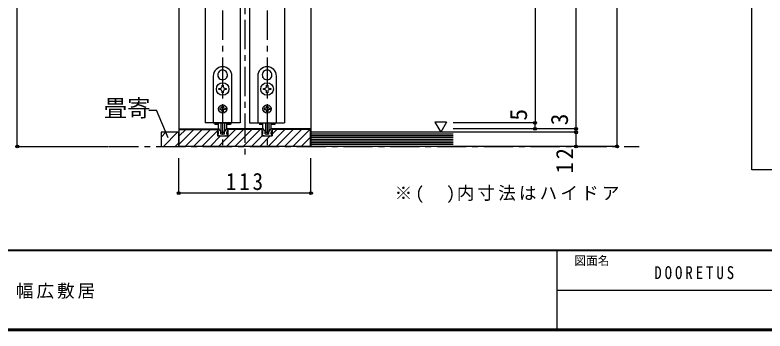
# Model space of a CAD drawing. Units: millimetres at full size, sheet at 1:5; details may follow other scales. Extents: x -973 to 977, y -701 to 696.
# Drawn here: x -461 to 180, y -701 to -431 of the extents above; entities that cross this region are included whole.
import ezdxf
from ezdxf.enums import TextEntityAlignment as Align

# ---------------------------------------------------------------- set-up
doc = ezdxf.new("R2010")
doc.units = ezdxf.units.MM
doc.header["$LTSCALE"] = 5
doc.header["$PDMODE"] = 32
doc.header["$PDSIZE"] = 2.5
doc.linetypes.add('CHAIN1', pattern=[8, 5, -1, 1, -1])
for name, color, linetype in [('0-1_通り芯', 4, 'CHAIN1'), ('0-3_仕上げ', 2, 'Continuous'), ('0-4_枠', 3, 'Continuous'), ('0-6_扉', 6, 'Continuous'), ('0-7_金物', 7, 'Continuous'), ('0-A_文字', 7, 'Continuous'), ('0-B_寸法', 7, 'Continuous'), ('0-C_ハッチ', 4, 'Continuous'), ('F-0_補助線', 7, 'Continuous'), ('F-1_枠', 6, 'Continuous'), ('F-A_文字', 7, 'Continuous')]:
    doc.layers.add(name, color=color, linetype=linetype)
doc.styles.add('ＭＳ ゴシック', font='')
doc.styles.get('ＭＳ ゴシック').set_extended_font_data('MS Gothic')

msp = doc.modelspace()

# ---------------------------------------------------------------- linework, layer by layer
at = {"layer": '0-1_通り芯'}
for p, q in [((-264.866, -35.141), (-264.866, -553.141)), ((-283.866, -107.141), (-283.866, -543.141)), ((-245.866, -107.141), (-245.866, -543.141)), ((-460.686, -543.141), (72.134, -543.141))]:
    msp.add_line(p, q, dxfattribs=at)
at = {"layer": '0-3_仕上げ'}
for p, q in [((-336.366, -531.142), (-336.366, -543.142)), ((-321.366, -531.142), (-336.366, -531.142)), ((-321.366, -543.141), (-321.366, -531.141)), ((-86.866, -531.141), (-208.366, -531.141)), ((-208.366, -543.141), (-208.366, -531.141)), ((-336.366, -543.142), (-321.366, -543.142)), ((-86.866, -543.141), (-208.366, -543.141))]:
    msp.add_line(p, q, dxfattribs=at)
at = {"layer": '0-3_仕上げ', "color": 7}
for p, q in [((-86.866, -532.641), (-208.366, -532.641)), ((-86.866, -534.141), (-208.366, -534.141)), ((-86.866, -535.641), (-208.366, -535.641)), ((-86.866, -537.141), (-208.366, -537.141)), ((-86.866, -538.641), (-208.366, -538.641)), ((-86.866, -540.141), (-208.366, -540.141)), ((-86.866, -541.641), (-208.366, -541.641))]:
    msp.add_line(p, q, dxfattribs=at)
at = {"layer": '0-4_枠', "color": 4}
for p, q in [((-321.366, -334.141), (-321.366, -531.141)), ((-208.366, -334.141), (-208.366, -531.141))]:
    msp.add_line(p, q, dxfattribs=at)
at = {"layer": '0-4_枠'}
for p, q in [((-320.659, -528.141), (-321.366, -528.849)), ((-321.366, -528.849), (-321.366, -543.141)), ((-320.866, -543.141), (-320.866, -528.641)), ((-320.866, -528.641), (-288.266, -528.641)), ((-250.266, -528.141), (-279.466, -528.141)), ((-279.466, -528.141), (-279.466, -534.141)), ((-250.266, -528.641), (-279.466, -528.641)), ((-250.266, -528.141), (-250.266, -534.141)), ((-209.073, -528.141), (-241.466, -528.141)), ((-241.466, -528.141), (-241.466, -534.141)), ((-208.866, -528.641), (-241.466, -528.641)), ((-208.366, -528.849), (-209.073, -528.141)), ((-208.866, -543.141), (-208.866, -528.641)), ((-288.266, -534.141), (-279.466, -534.141)), ((-250.266, -534.141), (-241.466, -534.141))]:
    msp.add_line(p, q, dxfattribs=at)
for points in [[(-208.366, -528.849), (-208.366, -543.141), (-321.366, -543.141)], [(-320.659, -528.141), (-288.266, -528.141), (-288.266, -534.141)]]:
    msp.add_lwpolyline(points, dxfattribs=at)
at = {"layer": '0-6_扉'}
for p, q in [((-298.866, -334.141), (-298.866, -523.142)), ((-268.866, -334.141), (-268.866, -523.142)), ((-260.866, -334.141), (-260.866, -523.142)), ((-230.866, -334.141), (-230.866, -523.142)), ((-268.866, -523.142), (-298.866, -523.142)), ((-260.866, -523.142), (-230.866, -523.142))]:
    msp.add_line(p, q, dxfattribs=at)
at = {"layer": '0-7_金物'}
for p, q in [((-283.965, -477.993), (-283.866, -478.092)), ((-283.767, -477.993), (-283.866, -478.092)), ((-245.965, -477.993), (-245.866, -478.092)), ((-245.767, -477.993), (-245.866, -478.092)), ((-291.866, -483.142), (-291.866, -523.142)), ((-287.509, -484.13), (-287.374, -484.167)), ((-287.41, -484.302), (-287.374, -484.167)), ((-280.224, -484.13), (-280.359, -484.167)), ((-280.323, -484.302), (-280.359, -484.167)), ((-275.866, -523.142), (-275.866, -483.142)), ((-253.866, -483.142), (-253.866, -523.142)), ((-249.509, -484.13), (-249.374, -484.167)), ((-249.41, -484.302), (-249.374, -484.167)), ((-242.224, -484.13), (-242.359, -484.167)), ((-242.323, -484.302), (-242.359, -484.167)), ((-237.866, -523.142), (-237.866, -483.142)), ((-284.366, -491.942), (-284.366, -490.992)), ((-284.366, -490.992), (-283.366, -490.992)), ((-283.366, -490.992), (-283.366, -491.942)), ((-246.366, -491.942), (-246.366, -490.992)), ((-246.366, -490.992), (-245.366, -490.992)), ((-245.366, -490.992), (-245.366, -491.942)), ((-287.016, -493.642), (-286.066, -493.642)), ((-287.016, -494.642), (-287.016, -493.642)), ((-286.066, -494.642), (-287.016, -494.642)), ((-284.366, -497.292), (-284.366, -496.342)), ((-281.666, -493.642), (-280.716, -493.642)), ((-280.716, -494.642), (-281.666, -494.642)), ((-280.716, -493.642), (-280.716, -494.642)), ((-249.016, -493.642), (-248.066, -493.642)), ((-249.016, -494.642), (-249.016, -493.642)), ((-248.066, -494.642), (-249.016, -494.642)), ((-246.366, -497.292), (-246.366, -496.342)), ((-243.666, -493.642), (-242.716, -493.642)), ((-242.716, -494.642), (-243.666, -494.642)), ((-242.716, -493.642), (-242.716, -494.642)), ((-285.666, -510.642), (-286.266, -510.642)), ((-284.366, -508.742), (-284.366, -509.342)), ((-283.366, -508.742), (-284.366, -508.742)), ((-283.366, -508.742), (-283.366, -509.342)), ((-282.066, -510.642), (-281.466, -510.642)), ((-281.466, -511.642), (-282.066, -511.642)), ((-281.466, -510.642), (-281.466, -511.642)), ((-247.666, -510.642), (-248.266, -510.642)), ((-246.366, -508.742), (-246.366, -509.342)), ((-245.366, -508.742), (-246.366, -508.742)), ((-245.366, -508.742), (-245.366, -509.342)), ((-244.066, -510.642), (-243.466, -510.642)), ((-243.466, -511.642), (-244.066, -511.642)), ((-243.466, -510.642), (-243.466, -511.642)), ((-284.366, -512.942), (-284.366, -513.542)), ((-284.366, -513.542), (-283.366, -513.542)), ((-283.366, -512.942), (-283.366, -513.542)), ((-246.366, -512.942), (-246.366, -513.542)), ((-246.366, -513.542), (-245.366, -513.542)), ((-245.366, -512.942), (-245.366, -513.542)), ((-291.866, -523.142), (-275.866, -523.142)), ((-290.466, -523.142), (-290.466, -524.342)), ((-287.334, -524.342), (-290.466, -524.342)), ((-287.366, -527.563), (-287.366, -523.142)), ((-285.366, -523.142), (-285.366, -530.763)), ((-282.366, -523.142), (-282.366, -530.763)), ((-277.266, -524.342), (-280.399, -524.342)), ((-280.366, -527.563), (-280.366, -523.142)), ((-277.266, -523.142), (-277.266, -524.342)), ((-253.866, -523.142), (-237.866, -523.142)), ((-252.466, -523.142), (-252.466, -524.342)), ((-249.334, -524.342), (-252.466, -524.342)), ((-249.366, -527.563), (-249.366, -523.142)), ((-247.366, -523.142), (-247.366, -530.763)), ((-244.366, -523.142), (-244.366, -530.763)), ((-239.266, -524.342), (-242.399, -524.342)), ((-242.366, -527.563), (-242.366, -523.142)), ((-239.266, -523.142), (-239.266, -524.342)), ((-286.204, -529.554), (-287.47, -528.288)), ((-287.366, -532.641), (-287.366, -531.378)), ((-285.992, -529.642), (-285.666, -529.642)), ((-285.466, -532.341), (-285.466, -529.842)), ((-285.066, -531.063), (-282.666, -531.063)), ((-282.266, -532.341), (-282.266, -529.842)), ((-281.741, -529.642), (-282.066, -529.642)), ((-281.528, -529.554), (-280.263, -528.288)), ((-280.366, -532.641), (-280.366, -531.378)), ((-279.366, -528.142), (-279.909, -528.142)), ((-279.366, -529.142), (-279.366, -528.142)), ((-248.204, -529.554), (-249.47, -528.288)), ((-249.366, -532.641), (-249.366, -531.378)), ((-247.992, -529.642), (-247.666, -529.642)), ((-247.466, -532.341), (-247.466, -529.842)), ((-247.066, -531.063), (-244.666, -531.063)), ((-244.266, -532.341), (-244.266, -529.842)), ((-243.741, -529.642), (-244.066, -529.642)), ((-243.528, -529.554), (-242.263, -528.288)), ((-242.366, -532.641), (-242.366, -531.378)), ((-241.366, -528.142), (-241.909, -528.142)), ((-241.366, -529.142), (-241.366, -528.142)), ((-287.666, -534.141), (-288.152, -532.915)), ((-287.366, -532.641), (-287.966, -532.641)), ((-286.566, -534.141), (-287.666, -534.141)), ((-286.566, -534.141), (-286.366, -533.941)), ((-286.366, -533.941), (-286.166, -534.141)), ((-286.166, -534.141), (-281.566, -534.141)), ((-284.166, -532.641), (-285.166, -532.641)), ((-283.866, -532.941), (-284.166, -532.641)), ((-281.366, -533.941), (-281.566, -534.141)), ((-281.166, -534.141), (-281.366, -533.941)), ((-281.166, -534.141), (-280.066, -534.141)), ((-280.366, -532.641), (-279.766, -532.641)), ((-280.066, -534.141), (-279.58, -532.915)), ((-249.666, -534.141), (-250.152, -532.915)), ((-249.366, -532.641), (-249.966, -532.641)), ((-248.566, -534.141), (-249.666, -534.141)), ((-248.566, -534.141), (-248.366, -533.941)), ((-248.366, -533.941), (-248.166, -534.141)), ((-248.166, -534.141), (-243.566, -534.141)), ((-246.166, -532.641), (-247.166, -532.641)), ((-245.866, -532.941), (-246.166, -532.641)), ((-243.366, -533.941), (-243.566, -534.141)), ((-243.166, -534.141), (-243.366, -533.941)), ((-243.166, -534.141), (-242.066, -534.141)), ((-242.366, -532.641), (-241.766, -532.641)), ((-242.066, -534.141), (-241.58, -532.915))]:
    msp.add_line(p, q, dxfattribs=at)
for points in [[(-283.366, -496.342), (-283.366, -497.292), (-284.366, -497.292)], [(-245.366, -496.342), (-245.366, -497.292), (-246.366, -497.292)], [(-286.266, -510.642), (-286.266, -511.642), (-285.666, -511.642)], [(-248.266, -510.642), (-248.266, -511.642), (-247.666, -511.642)], [(-288.366, -529.142), (-288.366, -528.142), (-287.823, -528.142)], [(-250.366, -529.142), (-250.366, -528.142), (-249.823, -528.142)], [(-282.566, -532.641), (-283.566, -532.641), (-283.866, -532.941)], [(-244.566, -532.641), (-245.566, -532.641), (-245.866, -532.941)]]:
    msp.add_lwpolyline(points, dxfattribs=at)
for centre, radius in [((-283.866, -494.142), 5.35), ((-245.866, -494.142), 5.35), ((-283.866, -511.142), 3.5), ((-245.866, -511.142), 3.5)]:
    msp.add_circle(centre, radius, dxfattribs=at)
for centre, radius, start, end in [((-283.866, -483.142), 8, 0, 180), ((-283.866, -482.142), 4.15, 91.3645, 208.6355), ((-283.866, -482.142), 4.15, 331.3645, 88.6355), ((-245.866, -483.142), 8, 0, 180), ((-245.866, -482.142), 4.15, 91.3645, 208.6355), ((-245.866, -482.142), 4.15, 331.3645, 88.6355), ((-283.866, -482.142), 4.15, 211.3645, 328.6355), ((-245.866, -482.142), 4.15, 211.3645, 328.6355), ((-286.066, -491.942), 1.7, 270, 0), ((-281.666, -491.942), 1.7, 180, 270), ((-248.066, -491.942), 1.7, 270, 0), ((-243.666, -491.942), 1.7, 180, 270), ((-286.066, -496.342), 1.7, 0, 90), ((-281.666, -496.342), 1.7, 90, 180), ((-248.066, -496.342), 1.7, 0, 90), ((-243.666, -496.342), 1.7, 90, 180), ((-285.666, -509.342), 1.3, 270, 0), ((-285.666, -512.942), 1.3, 0, 90), ((-282.066, -509.342), 1.3, 180, 270), ((-282.066, -512.942), 1.3, 90, 180), ((-247.666, -509.342), 1.3, 270, 0), ((-247.666, -512.942), 1.3, 0, 90), ((-244.066, -509.342), 1.3, 180, 270), ((-244.066, -512.942), 1.3, 90, 180), ((-290.366, -531.378), 3, 0, 48.19), ((-287.823, -528.642), 0.5, 45, 90), ((-285.366, -527.563), 2, 180, 264.78409), ((-285.992, -529.342), 0.3, 225, 270), ((-285.666, -529.842), 0.2, 360, 90), ((-285.566, -529.754), 0.2, 0, 84.78409), ((-285.066, -530.763), 0.3, 180, 270), ((-282.666, -530.763), 0.3, 270, 0), ((-282.166, -529.754), 0.2, 95.21591, 180), ((-282.066, -529.842), 0.2, 90, 180), ((-282.366, -527.563), 2, 275.21591, 0), ((-281.741, -529.342), 0.3, 270, 315), ((-277.366, -531.378), 3, 131.81, 180), ((-279.909, -528.642), 0.5, 90, 135), ((-252.366, -531.378), 3, 0, 48.19), ((-249.823, -528.642), 0.5, 45, 90), ((-247.366, -527.563), 2, 180, 264.78409), ((-247.992, -529.342), 0.3, 225, 270), ((-247.666, -529.842), 0.2, 360, 90), ((-247.566, -529.754), 0.2, 0, 84.78409), ((-247.066, -530.763), 0.3, 180, 270), ((-244.666, -530.763), 0.3, 270, 0), ((-244.166, -529.754), 0.2, 95.21591, 180), ((-244.066, -529.842), 0.2, 90, 180), ((-244.366, -527.563), 2, 275.21591, 0), ((-243.741, -529.342), 0.3, 270, 315), ((-239.366, -531.378), 3, 131.81, 180), ((-241.909, -528.642), 0.5, 90, 135), ((-287.966, -532.841), 0.2, 90, 201.616), ((-285.166, -532.341), 0.3, 180, 270), ((-282.566, -532.341), 0.3, 270, 360), ((-279.766, -532.841), 0.2, 338.384, 90), ((-249.966, -532.841), 0.2, 90, 201.616), ((-247.166, -532.341), 0.3, 180, 270), ((-244.566, -532.341), 0.3, 270, 360), ((-241.766, -532.841), 0.2, 338.384, 90)]:
    msp.add_arc(centre, radius, start, end, dxfattribs=at)
at = {"layer": '0-A_文字', "color": 3}
msp.add_line((168.32, -563.141), (168.32, -85.141), dxfattribs=at)
at = {"layer": '0-A_文字'}
for p, q in [((-347.046, -512.16), (-340.453, -512.16)), ((-330.489, -535.882), (-340.453, -512.16)), ((-102.431, -522.328), (-97.431, -530.988)), ((-92.431, -522.328), (-102.431, -522.328)), ((-92.431, -522.328), (-97.431, -530.988))]:
    msp.add_line(p, q, dxfattribs=at)
at = {"layer": '0-A_文字', "color": 3}
msp.add_lwpolyline([(568.32, -85.141), (568.32, -563.141), (168.32, -563.141)], dxfattribs=at)
at = {"layer": '0-B_寸法', "color": 4}
for p, q in [((-459.366, -543.141), (-459.366, -85.141)), ((18.134, -543.141), (18.134, -93.141)), ((53.134, -543.141), (53.134, -93.141)), ((-16.866, -123.141), (-16.866, -523.142)), ((-16.866, -523.142), (-86.866, -523.142)), ((-16.866, -528.142), (-16.866, -523.142)), ((18.134, -528.141), (-86.866, -528.141)), ((-16.866, -528.142), (-86.866, -528.142)), ((18.134, -531.141), (-86.866, -531.141)), ((-459.366, -543.141), (-381.366, -543.141)), ((53.134, -543.141), (-86.866, -543.141)), ((-321.366, -583.141), (-321.366, -553.141)), ((-208.366, -583.141), (-208.366, -553.141)), ((-208.366, -583.141), (-321.366, -583.141))]:
    msp.add_line(p, q, dxfattribs=at)
at = {"layer": '0-B_寸法'}
for p in [(-16.866, -523.142), (-16.866, -528.142), (18.134, -528.141), (18.134, -531.141), (-459.366, -543.141), (18.134, -543.141), (53.134, -543.141), (-321.366, -583.141), (-208.366, -583.141)]:
    msp.add_point(p, dxfattribs=at)
at = {"layer": '0-C_ハッチ'}
for p, q in [((-336.366, -535.225), (-332.283, -531.142)), ((-334.383, -543.142), (-322.383, -531.142)), ((-320.866, -534.079), (-315.429, -528.641)), ((-320.866, -541.15), (-308.358, -528.641)), ((-315.787, -543.142), (-301.287, -528.641)), ((-308.716, -543.142), (-294.216, -528.641)), ((-301.645, -543.142), (-288.266, -529.763)), ((-287.503, -543.142), (-273.003, -528.641)), ((-280.432, -543.142), (-265.931, -528.641)), ((-273.36, -543.142), (-258.86, -528.641)), ((-266.289, -543.142), (-251.789, -528.641)), ((-245.076, -543.142), (-230.576, -528.641)), ((-241.366, -532.361), (-237.647, -528.641)), ((-238.005, -543.142), (-223.505, -528.641)), ((-230.934, -543.142), (-216.434, -528.641)), ((-223.863, -543.142), (-209.363, -528.641)), ((-294.574, -543.142), (-285.574, -534.141)), ((-259.218, -543.142), (-250.218, -534.141)), ((-252.147, -543.142), (-243.147, -534.141)), ((-216.792, -543.142), (-208.866, -535.216)), ((-324.484, -543.142), (-321.366, -540.024)), ((-209.721, -543.142), (-208.866, -542.287))]:
    msp.add_line(p, q, dxfattribs=at)
at = {"layer": 'F-1_枠'}
for p, q in [((976.653, -631.667), (-973.347, -631.667)), ((976.653, -632.5), (-973.347, -632.5)), ((1.653, -632.5), (1.653, -699.167)), ((1.653, -665.833), (974.986, -665.834)), ((976.653, -699.167), (-973.347, -699.167)), ((976.653, -700), (-973.347, -700)), ((976.653, -700.833), (-973.347, -700.833))]:
    msp.add_line(p, q, dxfattribs=at)

# ---------------------------------------------------------------- texts
at = {"layer": '0-A_文字', "style": 'ＭＳ ゴシック'}
msp.add_text('畳寄', height=14.66, dxfattribs=at).set_placement((-385.453, -522.16), align=Align.BOTTOM_LEFT)
at = {"layer": '0-A_文字', "insert": (-136.866, -591.448), "char_height": 11, "attachment_point": 7, "style": 'ＭＳ ゴシック'}
msp.add_mtext('\\T1.18;※(\u3000)内寸法はハイドア', dxfattribs=at)
at = {"layer": '0-B_寸法', "style": 'ＭＳ ゴシック'}
for s, p in [('5', (-19.366, -521.142)), ('3', (15.634, -525.141))]:
    msp.add_text(s, height=14.66, rotation=90, dxfattribs=at).set_placement(p, align=Align.BOTTOM_LEFT)
at = {"layer": '0-B_寸法', "insert": (15.634, -566.185), "char_height": 14.66, "attachment_point": 7, "rotation": 90, "style": 'ＭＳ ゴシック'}
msp.add_mtext('\\T1.27;\\W0.95;12', dxfattribs=at)
at = {"layer": '0-B_寸法', "insert": (-281.116, -580.641), "char_height": 14.66, "attachment_point": 7, "style": 'ＭＳ ゴシック'}
msp.add_mtext('\\T1.27;\\W0.9;113', dxfattribs=at)
at = {"layer": 'F-0_補助線', "insert": (84.986, -656.667), "char_height": 11, "attachment_point": 7, "style": 'ＭＳ ゴシック'}
msp.add_mtext('\\T1.39;\\W0.85;DOORETUS', dxfattribs=at)
at = {"layer": 'F-A_文字', "style": 'ＭＳ ゴシック'}
msp.add_text('図面名', height=7.331, dxfattribs=at).set_placement((16.653, -646.667), align=Align.BOTTOM_LEFT)
at = {"layer": 'F-A_文字', "insert": (-846.68, -673.333), "char_height": 11, "attachment_point": 7, "style": 'ＭＳ ゴシック'}
msp.add_mtext('\\T1.17;ドレタス\u3000引き違い戸\u3000レールタイプ\u3000調整枠\u3000幅広敷居', dxfattribs=at)

doc.saveas('drawing.dxf')
